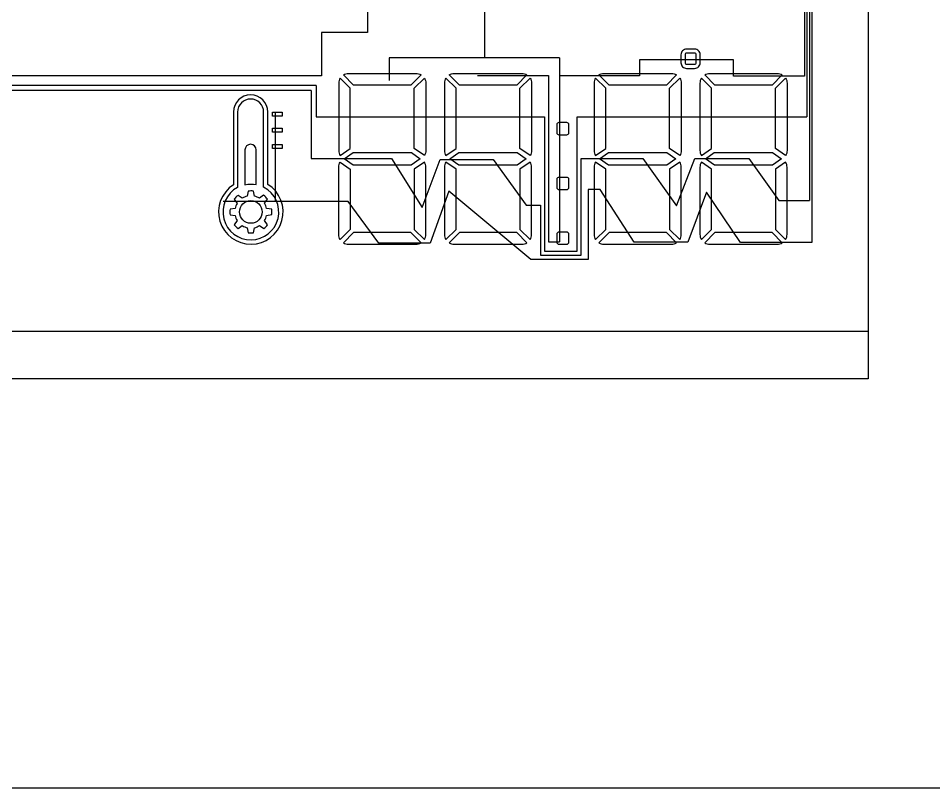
# Model space of a CAD drawing. Header units: millimetres. Extents: x 38 to 574, y 164 to 344.
# Drawn here: x 455.06 to 493.39, y 164.3 to 196.51 of the extents above; entities that cross this region are included whole.
import ezdxf

# ---------------------------------------------------------------- set-up
doc = ezdxf.new("R2010")
doc.units = ezdxf.units.MM
doc.header["$LTSCALE"] = 3
doc.layers.get('0').update_dxf_attribs({"linetype": 'CONTINUOUS'})
doc.layers.add('C', color=1, linetype='CONTINUOUS')
doc.layers.add('DWG', color=7, linetype='CONTINUOUS')

msp = doc.modelspace()

# ---------------------------------------------------------------- linework, layer by layer
msp.add_line((414.137, 183.412), (490.637, 183.412))
for points in [[(574.478, 164.304), (574.478, 285.462), (399.472, 285.462), (399.472, 164.304)], [(414.137, 181.412), (414.137, 225.912), (490.637, 225.912), (490.637, 181.412)]]:
    msp.add_lwpolyline(points, close=True)
at = {"layer": 'C', "color": 6}
for p, q in [((488.282, 219.563), (488.282, 187.124)), ((465.814, 192.585), (465.814, 188.835)), ((478.927, 189.348), (478.927, 186.418)), ((479.426, 189.348), (478.927, 189.348)), ((480.849, 187.145), (479.426, 189.348)), ((473.089, 189.279), (472.31, 187.09)), ((476.528, 186.418), (473.089, 189.279)), ((483.871, 189.236), (483.095, 187.145)), ((485.299, 187.124), (483.871, 189.236)), ((468.878, 188.835), (463.647, 188.835)), ((470.154, 187.09), (468.878, 188.835)), ((472.31, 187.09), (470.154, 187.09)), ((483.095, 187.145), (480.849, 187.145)), ((488.282, 187.124), (485.299, 187.124)), ((478.927, 186.418), (476.528, 186.418))]:
    msp.add_line(p, q, dxfattribs=at)
at = {"layer": 'C', "color": 4}
for p, q in [((488.182, 218.097), (488.182, 188.878)), ((467.328, 193.489), (453.961, 193.489)), ((467.328, 193.489), (467.328, 190.64)), ((467.328, 190.64), (470.691, 190.64)), ((470.691, 190.64), (471.977, 188.594)), ((471.977, 188.594), (472.719, 190.596)), ((472.719, 190.596), (474.944, 190.596)), ((474.944, 190.596), (476.323, 188.691)), ((478.626, 186.591), (478.626, 190.645)), ((478.626, 190.645), (481.212, 190.645)), ((481.212, 190.645), (482.614, 188.663)), ((482.614, 188.663), (483.384, 190.637)), ((483.384, 190.637), (485.65, 190.637)), ((485.65, 190.637), (486.908, 188.878)), ((476.323, 188.691), (476.928, 188.691)), ((476.928, 188.691), (476.928, 186.591)), ((486.908, 188.878), (488.182, 188.878)), ((476.928, 186.591), (478.626, 186.591))]:
    msp.add_line(p, q, dxfattribs=at)
at = {"layer": 'C'}
for p, q in [((488.082, 216.952), (488.082, 192.385)), ((467.528, 193.689), (445.068, 193.689)), ((467.528, 193.689), (467.528, 192.385)), ((467.528, 192.385), (477.094, 192.385)), ((477.094, 192.385), (477.094, 186.76)), ((478.457, 186.76), (478.457, 192.385)), ((478.457, 192.385), (488.082, 192.385)), ((477.094, 186.76), (478.457, 186.76))]:
    msp.add_line(p, q, dxfattribs=at)
at = {"layer": 'C', "color": 5}
for p, q in [((487.982, 215.71), (487.982, 194.092)), ((469.689, 198.752), (469.689, 195.91)), ((474.59, 194.855), (474.59, 198.752)), ((469.689, 195.91), (467.752, 195.91)), ((467.752, 195.91), (467.752, 194.103)), ((477.721, 194.855), (470.588, 194.855)), ((470.588, 194.855), (470.588, 193.909)), ((477.721, 194.855), (477.721, 187.155)), ((481.072, 194.776), (481.072, 194.097)), ((485.009, 194.776), (481.072, 194.776)), ((485.009, 194.092), (485.009, 194.776)), ((467.752, 194.103), (439.457, 194.103)), ((474.284, 194.117), (477.262, 194.117)), ((477.262, 194.117), (477.262, 187.155)), ((481.072, 194.097), (477.721, 194.097)), ((487.982, 194.092), (485.009, 194.092)), ((477.262, 187.155), (477.721, 187.155))]:
    msp.add_line(p, q, dxfattribs=at)
at = {"layer": 'DWG'}
for points in [[(483.612, 194.984, 0.414214), (483.376, 195.221), (483.042, 195.221, 0.414214), (482.806, 194.984), (482.806, 194.651, 0.414214), (483.042, 194.414), (483.376, 194.414, 0.414214), (483.612, 194.651)], [(482.976, 194.984), (482.976, 194.651, 0.414214), (483.042, 194.584), (483.376, 194.584, 0.414214), (483.442, 194.651), (483.442, 194.984, 0.414214), (483.376, 195.051), (483.042, 195.051, 0.414214)], [(468.476, 193.791), (468.476, 190.978, 0.139094), (468.537, 190.762), (468.962, 191.062), (468.962, 193.579), (468.537, 194.007, 0.139094)], [(471.925, 194.143), (471.5, 193.715), (469.1, 193.715), (468.675, 194.143, -0.136063), (468.886, 194.202), (471.714, 194.202, -0.136063)], [(472.063, 194.007, -0.139094), (472.124, 193.791), (472.124, 190.978, -0.139094), (472.063, 190.762), (471.637, 191.062), (471.637, 193.579)], [(472.967, 194.007, 0.139094), (472.905, 193.791), (472.905, 190.978, 0.139094), (472.967, 190.762), (473.392, 191.062), (473.392, 193.579)], [(475.929, 193.715), (473.53, 193.715), (473.104, 194.143, -0.136063), (473.316, 194.202), (476.143, 194.202, -0.136063), (476.355, 194.143)], [(476.493, 194.007, -0.139094), (476.554, 193.791), (476.554, 190.978, -0.139094), (476.493, 190.762), (476.067, 191.062), (476.067, 193.579)], [(479.231, 194.007, 0.139094), (479.17, 193.791), (479.17, 190.978, 0.139094), (479.231, 190.762), (479.656, 191.062), (479.656, 193.579)], [(482.194, 193.715), (479.794, 193.715), (479.369, 194.143, -0.136063), (479.58, 194.202), (482.408, 194.202, -0.136063), (482.619, 194.143)], [(482.757, 194.007, -0.139094), (482.818, 193.791), (482.818, 190.978, -0.139094), (482.757, 190.762), (482.332, 191.062), (482.332, 193.579)], [(483.661, 194.007, 0.139094), (483.6, 193.791), (483.6, 190.978, 0.139094), (483.661, 190.762), (484.086, 191.062), (484.086, 193.579)], [(486.624, 193.715), (484.224, 193.715), (483.799, 194.143, -0.136063), (484.01, 194.202), (486.838, 194.202, -0.136063), (487.049, 194.143)], [(487.187, 194.007, -0.139094), (487.248, 193.791), (487.248, 190.978, -0.139094), (487.187, 190.762), (486.762, 191.062), (486.762, 193.579)], [(464.074, 189.542, 3.486322), (465.507, 189.554), (465.507, 192.585, 1), (464.074, 192.585)], [(464.246, 189.431, 4.039611), (465.336, 189.441), (465.336, 192.585, 1), (464.246, 192.585)], [(477.607, 192.053), (477.607, 191.719, 0.414214), (477.695, 191.632), (478.029, 191.632, 0.414214), (478.116, 191.719), (478.116, 192.053, 0.414214), (478.029, 192.141), (477.695, 192.141, 0.414214)], [(464.551, 189.544, -0.103239), (465.029, 189.548), (465.029, 190.997, 1), (464.551, 190.997)], [(468.962, 187.674), (468.537, 187.246, -0.139094), (468.476, 187.461), (468.476, 190.275, -0.139094), (468.537, 190.49), (468.962, 190.191)], [(471.637, 190.191), (471.637, 187.674), (472.063, 187.246, 0.139094), (472.124, 187.461), (472.124, 190.275, 0.139094), (472.063, 190.49)], [(472.967, 190.49, 0.139094), (472.905, 190.275), (472.905, 187.461, 0.139094), (472.967, 187.246), (473.392, 187.674), (473.392, 190.191)], [(476.067, 190.191), (476.067, 187.674), (476.493, 187.246, 0.139094), (476.554, 187.461), (476.554, 190.275, 0.139094), (476.493, 190.49)], [(479.231, 190.49, 0.139094), (479.17, 190.275), (479.17, 187.461, 0.139094), (479.231, 187.246), (479.656, 187.674), (479.656, 190.191)], [(482.332, 190.191), (482.332, 187.674), (482.757, 187.246, 0.139094), (482.818, 187.461), (482.818, 190.275, 0.139094), (482.757, 190.49)], [(483.661, 190.49, 0.139094), (483.6, 190.275), (483.6, 187.461, 0.139094), (483.661, 187.246), (484.086, 187.674), (484.086, 190.191)], [(486.762, 190.191), (486.762, 187.674), (487.187, 187.246, 0.139094), (487.248, 187.461), (487.248, 190.275, 0.139094), (487.187, 190.49)], [(478.116, 189.429), (478.116, 189.763, 0.414214), (478.029, 189.85), (477.695, 189.85, 0.414214), (477.607, 189.763), (477.607, 189.429, 0.414214), (477.695, 189.341), (478.029, 189.341, 0.414214)], [(464.14, 188.551), (463.928, 188.514, 0.064732), (463.928, 188.287), (464.141, 188.251, 0.084971), (464.228, 188.04), (464.104, 187.864, 0.064732), (464.265, 187.704), (464.441, 187.829, 0.084971), (464.652, 187.742), (464.688, 187.53, 0.064732), (464.915, 187.53), (464.951, 187.742, 0.084971), (465.162, 187.83), (465.338, 187.706, 0.064732), (465.498, 187.867), (465.374, 188.042, 0.084971), (465.461, 188.254), (465.673, 188.29, 0.064732), (465.673, 188.517), (465.46, 188.553, 0.084971), (465.372, 188.764), (465.497, 188.94, 0.064732), (465.336, 189.1), (465.16, 188.975, 0.084971), (464.949, 189.062), (464.912, 189.275, 0.064732), (464.685, 189.274), (464.649, 189.062, 0.084971), (464.439, 188.974), (464.262, 189.098, 0.064732), (464.102, 188.938), (464.227, 188.762, 0.084971)], [(471.925, 187.109), (471.5, 187.537), (469.1, 187.537), (468.675, 187.109, 0.136063), (468.886, 187.051), (471.714, 187.051, 0.136063)], [(475.929, 187.537), (473.53, 187.537), (473.104, 187.109, 0.136063), (473.316, 187.051), (476.143, 187.051, 0.136063), (476.355, 187.109)], [(477.607, 187.472), (477.607, 187.139, 0.414214), (477.695, 187.051), (478.029, 187.051, 0.414214), (478.116, 187.139), (478.116, 187.472, 0.414214), (478.029, 187.56), (477.695, 187.56, 0.414214)], [(482.194, 187.537), (479.794, 187.537), (479.369, 187.109, 0.136063), (479.58, 187.051), (482.408, 187.051, 0.136063), (482.619, 187.109)], [(486.624, 187.537), (484.224, 187.537), (483.799, 187.109, 0.136063), (484.01, 187.051), (486.838, 187.051, 0.136063), (487.049, 187.109)]]:
    msp.add_lwpolyline(points, format="xyb", close=True, dxfattribs=at)
for points in [[(466.107, 192.414), (465.709, 192.414), (465.709, 192.585), (466.107, 192.585)], [(466.107, 191.737), (465.709, 191.737), (465.709, 191.908), (466.107, 191.908)], [(466.107, 191.06), (465.709, 191.06), (465.709, 191.231), (466.107, 191.231)], [(471.517, 190.362), (469.082, 190.362), (468.706, 190.626), (469.079, 190.889), (471.521, 190.889), (471.894, 190.626)], [(475.947, 190.362), (473.512, 190.362), (473.135, 190.626), (473.508, 190.889), (475.951, 190.889), (476.324, 190.626)], [(482.212, 190.362), (479.776, 190.362), (479.4, 190.626), (479.773, 190.889), (482.215, 190.889), (482.588, 190.626)], [(487.018, 190.626), (486.642, 190.362), (484.206, 190.362), (483.83, 190.626), (484.203, 190.889), (486.645, 190.889)]]:
    msp.add_lwpolyline(points, close=True, dxfattribs=at)
msp.add_circle((464.8, 188.402), 0.474, dxfattribs=at)

doc.saveas('drawing.dxf')
